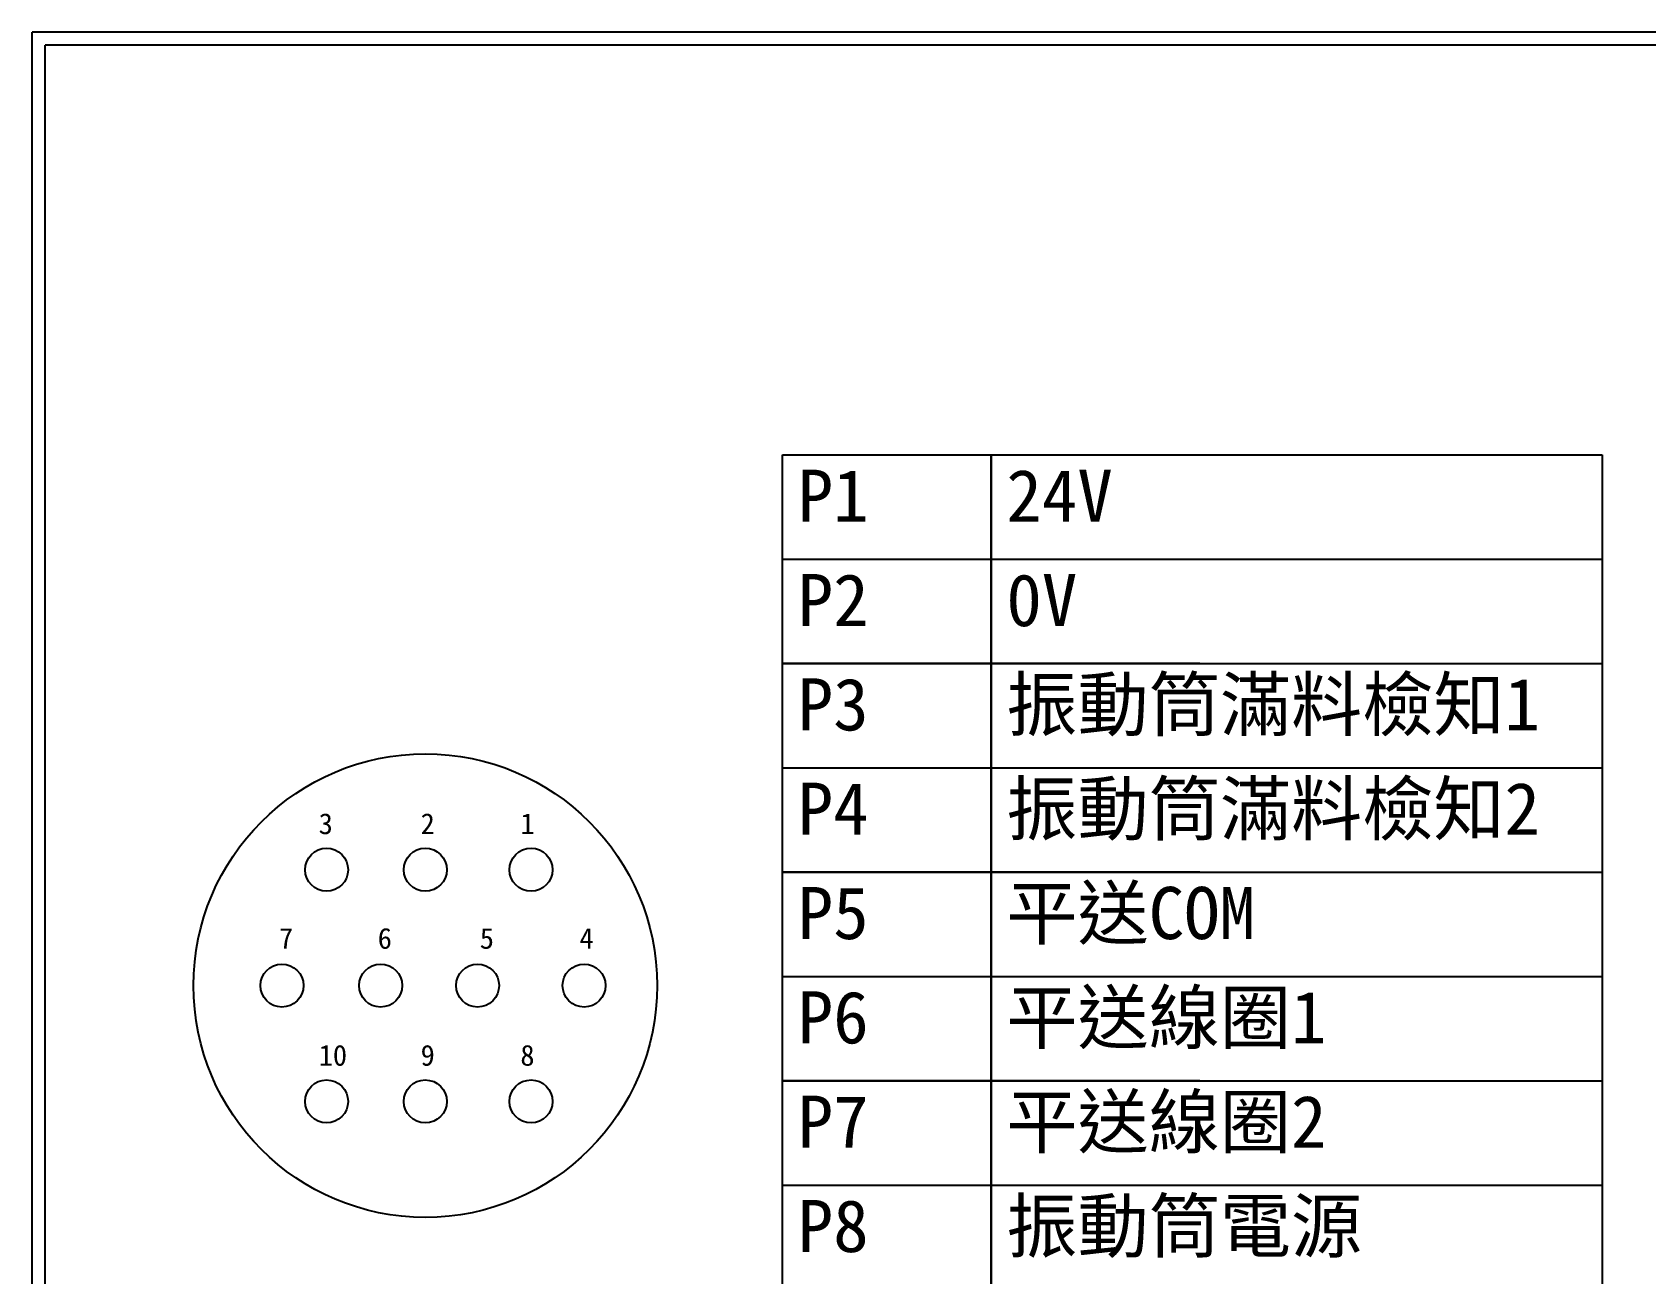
# Model space of a CAD drawing. Extents: x 10 to 297, y 3 to 207.
# Drawn here: x 10 to 164.6, y 88 to 207 of the extents above; entities that cross this region are included whole.
import ezdxf

# ---------------------------------------------------------------- set-up
doc = ezdxf.new("R2010")
doc.units = 0
doc.layers.add('圖框層', color=7, linetype='CONTINUOUS')
doc.layers.add('標尺寸層', color=3, linetype='CONTINUOUS')
doc.styles.add('CNS', font='romanc.shx', dxfattribs={"bigfont": 'chineset.shx'})

msp = doc.modelspace()

# ---------------------------------------------------------------- linework, layer by layer
at = {"layer": '圖框層', "color": 7}
for p, q in [((297, 206.97), (10, 206.97)), ((10, 3), (10, 206.97)), ((295.75, 205.72), (11.25, 205.72)), ((11.25, 4.25), (11.25, 205.72))]:
    msp.add_line(p, q, dxfattribs=at)
at = {"layer": '標尺寸層', "color": 7}
for p, q in [((81.91, 166.46), (101.91, 166.46)), ((81.91, 146.46), (81.91, 166.46)), ((101.91, 166.46), (101.91, 146.46)), ((101.91, 166.46), (160.47, 166.46)), ((101.91, 146.46), (101.91, 166.46)), ((160.47, 166.46), (160.47, 146.46)), ((81.91, 156.46), (101.91, 156.46)), ((101.91, 156.46), (160.47, 156.46)), ((101.91, 146.46), (81.91, 146.46)), ((81.91, 146.46), (101.91, 146.46)), ((81.91, 126.46), (81.91, 146.46)), ((101.91, 146.46), (101.91, 126.46)), ((121.91, 146.46), (101.91, 146.46)), ((101.91, 146.46), (160.47, 146.46)), ((101.91, 126.46), (101.91, 146.46)), ((160.47, 146.46), (160.47, 126.46)), ((81.91, 136.46), (101.91, 136.46)), ((101.91, 136.46), (160.47, 136.46)), ((101.91, 126.46), (81.91, 126.46)), ((81.91, 126.46), (101.91, 126.46)), ((81.91, 106.46), (81.91, 126.46)), ((101.91, 126.46), (101.91, 106.46)), ((121.91, 126.46), (101.91, 126.46)), ((101.91, 126.46), (160.47, 126.46)), ((101.91, 106.46), (101.91, 126.46)), ((160.47, 126.46), (160.47, 106.46)), ((81.91, 116.46), (101.91, 116.46)), ((101.91, 116.46), (160.47, 116.46)), ((101.91, 106.46), (81.91, 106.46)), ((81.91, 106.46), (101.91, 106.46)), ((81.91, 86.46), (81.91, 106.46)), ((101.91, 106.46), (101.91, 86.46)), ((121.91, 106.46), (101.91, 106.46)), ((101.91, 106.46), (160.47, 106.46)), ((101.91, 86.46), (101.91, 106.46)), ((160.47, 106.46), (160.47, 86.46)), ((81.91, 96.46), (101.91, 96.46)), ((101.91, 96.46), (160.47, 96.46))]:
    msp.add_line(p, q, dxfattribs=at)
for centre, radius in [((47.67, 115.58), 22.22), ((38.21, 126.69), 2.06), ((47.67, 126.69), 2.06), ((57.8, 126.69), 2.06), ((33.93, 115.58), 2.06), ((43.39, 115.58), 2.06), ((52.68, 115.58), 2.06), ((62.89, 115.58), 2.06), ((38.21, 104.48), 2.06), ((47.67, 104.48), 2.06), ((57.8, 104.48), 2.06)]:
    msp.add_circle(centre, radius, dxfattribs=at)

# ---------------------------------------------------------------- texts
at = {"layer": '標尺寸層', "color": 7, "attachment_point": 1, "style": 'CNS'}
for s, insert, char_height, width in [('{\\fMingLiU|b0|i0|c136|p49;P1}', (83.36, 165.04), 5, 8.7626), ('{\\fMingLiU|b0|i0|c136|p49;24V}', (103.36, 165.04), 5, 8.7626), ('{\\fMingLiU|b0|i0|c136|p49;P2}', (83.36, 155.04), 5, 8.7626), ('{\\fMingLiU|b0|i0|c136|p49;0V}', (103.36, 155.04), 5, 8.7626), ('{\\fMingLiU|b0|i0|c136|p49;振動筒滿料檢知1}', (103.36, 145.04), 5, 87.5145), ('{\\fMingLiU|b0|i0|c136|p49;P3}', (83.36, 145.04), 5, 8.7626), ('{\\fMingLiU|b0|i0|c136|p49;P4}', (83.36, 135.04), 5, 8.7626), ('{\\fMingLiU|b0|i0|c136|p49;振動筒滿料檢知2}', (103.36, 135.04), 5, 57.5849), ('{\\fMingLiU|b0|i0|c136|p49;3}', (37.45, 132.1), 2, 2.4442), ('{\\fMingLiU|b0|i0|c136|p49;2}', (47.22, 132.1), 2, 2.4442), ('{\\fMingLiU|b0|i0|c136|p49;1}', (56.78, 132.1), 2, 2.4442), ('{\\fMingLiU|b0|i0|c136|p49;平送COM}', (103.36, 125.04), 5, 53.1953), ('{\\fMingLiU|b0|i0|c136|p49;P5}', (83.36, 125.04), 5, 8.7626), ('{\\fMingLiU|b0|i0|c136|p49;7}', (33.65, 121.11), 2, 2.4442), ('{\\fMingLiU|b0|i0|c136|p49;6}', (43.11, 121.11), 2, 2.4442), ('{\\fMingLiU|b0|i0|c136|p49;5}', (52.89, 121.11), 2, 2.4442), ('{\\fMingLiU|b0|i0|c136|p49;4}', (62.44, 121.11), 2, 2.4442), ('{\\fMingLiU|b0|i0|c136|p49;P6}', (83.36, 115.04), 5, 8.7626), ('{\\fMingLiU|b0|i0|c136|p49;平送線圈1}', (103.36, 115.04), 5, 56.1882), ('{\\fMingLiU|b0|i0|c136|p49;10}', (37.45, 109.9), 2, 2.4442), ('{\\fMingLiU|b0|i0|c136|p49;9}', (47.22, 109.9), 2, 2.4442), ('{\\fMingLiU|b0|i0|c136|p49;8}', (56.78, 109.9), 2, 2.4442), ('{\\fMingLiU|b0|i0|c136|p49;平送線圈2}', (103.36, 105.04), 5, 56.3877), ('{\\fMingLiU|b0|i0|c136|p49;P7}', (83.36, 105.04), 5, 8.7626), ('{\\fMingLiU|b0|i0|c136|p49;P8}', (83.36, 95.04), 5, 8.7626), ('{\\fMingLiU|b0|i0|c136|p49;振動筒電源}', (103.36, 95.04), 5, 56.7868)]:
    msp.add_mtext(s, dxfattribs=dict(at, insert=insert, char_height=char_height, width=width))

doc.saveas('drawing.dxf')
